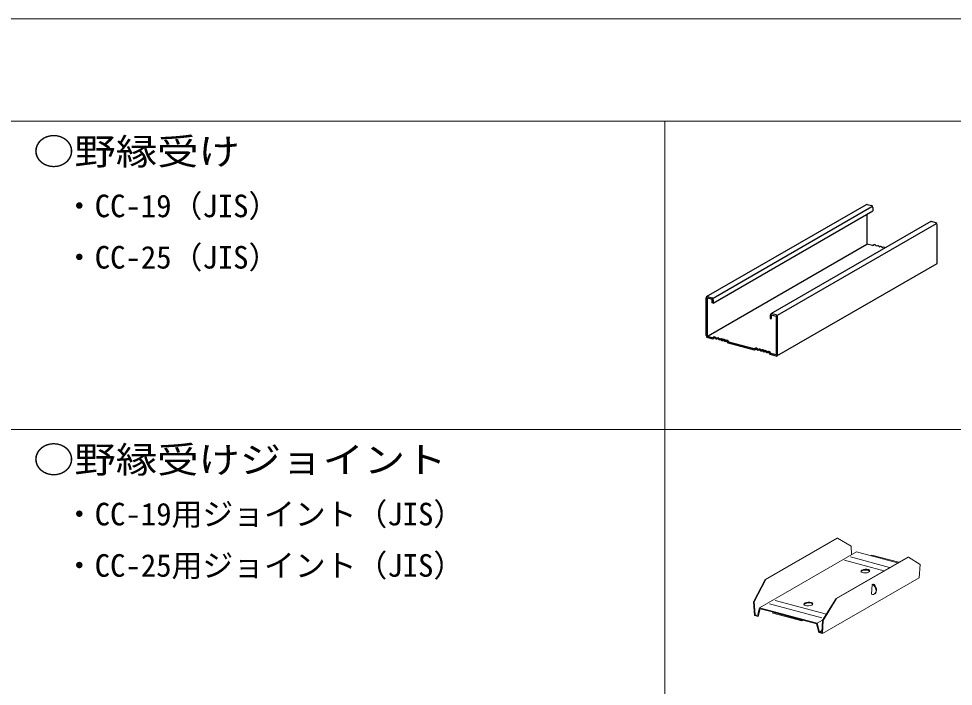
# Model space of a CAD drawing. Units: millimetres on the paper, enlarged 40 times. Extents: x -7800 to 7800, y -5387 to 5300.
# Drawn here: x -5116 to -3297, y 4000 to 5300 of the extents above; entities that cross this region are included whole.
import ezdxf
from ezdxf.enums import TextEntityAlignment as Align

# ---------------------------------------------------------------- set-up
doc = ezdxf.new("R2010")
doc.units = ezdxf.units.MM
doc.header["$LTSCALE"] = 40
for name, color, linetype, lineweight in [('0-3_野縁', 2, 'Continuous', 25), ('0-B_補強金具・金具・その他', 3, 'Continuous', 18), ('F-3_野縁受け', 7, 'Continuous', 18)]:
    doc.layers.add(name, color=color, linetype=linetype, lineweight=lineweight)
doc.layers.add('0-6_文字', color=7, linetype='Continuous')
doc.styles.add('ＭＳ ゴシック', font='')
doc.styles.get('ＭＳ ゴシック').set_extended_font_data('MS Gothic')

msp = doc.modelspace()

# ---------------------------------------------------------------- linework, layer by layer
at = {"layer": '0-3_野縁'}
for p, q in [((-3776.9, 4758.78), (-3465.88, 4938.35)), ((-3764.13, 4755.98), (-3455.18, 4934.34)), ((-3464.23, 4938.53), (-3455.89, 4936.29)), ((-3453.1, 4932.34), (-3453.1, 4925.94)), ((-3764.13, 4746.38), (-3453.1, 4925.94)), ((-3464.79, 4919.2), (-3464.79, 4860.98)), ((-3340.69, 4904.8), (-3651.72, 4725.23)), ((-3638.94, 4722.43), (-3329.54, 4901.07)), ((-3330.7, 4902.75), (-3339.05, 4904.98)), ((-3773.99, 4682.46), (-3464.79, 4860.98)), ((-3454.22, 4858.15), (-3464.79, 4860.98)), ((-3454.22, 4858.15), (-3451.02, 4860.49)), ((-3451.02, 4860.49), (-3449.63, 4860.12)), ((-3449.63, 4860.12), (-3446.84, 4857.77)), ((-3778.03, 4682.9), (-3778.03, 4756.5)), ((-3775.81, 4756.55), (-3775.81, 4681.41)), ((-3775.81, 4756.55), (-3766.35, 4754.01)), ((-3775.25, 4758.96), (-3766.91, 4756.72)), ((-3766.35, 4746.97), (-3766.35, 4754.01)), ((-3764.13, 4752.78), (-3764.13, 4746.38)), ((-3764.13, 4746.38), (-3766.35, 4746.97)), ((-3764.13, 4746.38), (-3765.52, 4746.75)), ((-3652.85, 4722.96), (-3652.85, 4716.56)), ((-3652.85, 4716.56), (-3650.63, 4715.96)), ((-3641.17, 4720.47), (-3650.63, 4723)), ((-3650.63, 4715.96), (-3650.63, 4723)), ((-3641.72, 4723.18), (-3650.07, 4725.41)), ((-3638.94, 4645.63), (-3638.94, 4719.23)), ((-3765.24, 4678.58), (-3775.81, 4681.41)), ((-3764.54, 4676.09), (-3775.25, 4678.96)), ((-3765.24, 4678.58), (-3762.04, 4680.92)), ((-3761.34, 4678.43), (-3764.54, 4676.09)), ((-3762.04, 4680.92), (-3760.65, 4680.55)), ((-3758.56, 4676.08), (-3761.34, 4678.43)), ((-3760.65, 4680.55), (-3757.87, 4678.2)), ((-3754.39, 4676.57), (-3757.17, 4675.71)), ((-3752.3, 4674.41), (-3754.39, 4676.57)), ((-3757.17, 4675.71), (-3758.56, 4676.08)), ((-3750.91, 4674.03), (-3752.3, 4674.41)), ((-3748.82, 4675.08), (-3750.91, 4674.03)), ((-3746.74, 4672.92), (-3748.82, 4675.08)), ((-3745.35, 4672.54), (-3746.74, 4672.92)), ((-3743.26, 4673.58), (-3745.35, 4672.54)), ((-3741.17, 4671.43), (-3743.26, 4673.58)), ((-3739.78, 4671.05), (-3741.17, 4671.43)), ((-3737.7, 4672.09), (-3739.78, 4671.05)), ((-3734.5, 4668.04), (-3737.7, 4672.09)), ((-3683.87, 4654.47), (-3734.5, 4668.04)), ((-3684.56, 4656.96), (-3733.8, 4670.15)), ((-3684.56, 4656.96), (-3681.36, 4659.3)), ((-3680.67, 4656.81), (-3683.87, 4654.47)), ((-3677.89, 4654.47), (-3680.67, 4656.81)), ((-3676.5, 4654.1), (-3677.89, 4654.47)), ((-3673.71, 4654.95), (-3676.5, 4654.1)), ((-3671.63, 4652.79), (-3673.71, 4654.95)), ((-3670.24, 4652.42), (-3671.63, 4652.79)), ((-3668.15, 4653.46), (-3670.24, 4652.42)), ((-3666.06, 4651.3), (-3668.15, 4653.46)), ((-3664.67, 4650.93), (-3666.06, 4651.3)), ((-3662.59, 4651.97), (-3664.67, 4650.93)), ((-3659.81, 4649.62), (-3662.59, 4651.97)), ((-3658.41, 4649.25), (-3659.81, 4649.62)), ((-3655.63, 4650.1), (-3658.41, 4649.25)), ((-3656.33, 4652.6), (-3654.94, 4652.22)), ((-3652.43, 4646.05), (-3655.63, 4650.1)), ((-3654.94, 4652.22), (-3651.74, 4648.17)), ((-3641.74, 4643.18), (-3652.43, 4646.05))]:
    msp.add_line(p, q, dxfattribs=at)
for points in [[(-3640.08, 4643.36), (-3327.92, 4823.58), (-3327.92, 4898.8)], [(-3446.84, 4857.77), (-3444.06, 4858.62), (-3442.67, 4858.25), (-3440.59, 4856.09), (-3438.5, 4857.13), (-3437.11, 4856.76), (-3435.02, 4854.6), (-3432.94, 4855.64), (-3431.54, 4855.27), (-3429.46, 4853.11)], [(-3641.17, 4720.47), (-3641.17, 4645.33), (-3651.74, 4648.17)], [(-3757.87, 4678.2), (-3755.08, 4679.06), (-3753.69, 4678.68), (-3751.61, 4676.53), (-3749.52, 4677.57), (-3748.13, 4677.19), (-3746.04, 4675.03), (-3743.96, 4676.08), (-3742.57, 4675.7), (-3740.48, 4673.54), (-3738.39, 4674.58), (-3737, 4674.21), (-3733.8, 4670.15)], [(-3681.36, 4659.3), (-3679.97, 4658.93), (-3677.19, 4656.59), (-3674.41, 4657.44), (-3673.02, 4657.07), (-3670.93, 4654.91), (-3668.85, 4655.95), (-3667.46, 4655.58), (-3665.37, 4653.42), (-3663.28, 4654.46), (-3661.89, 4654.09), (-3659.11, 4651.74), (-3656.33, 4652.6)]]:
    msp.add_lwpolyline(points, dxfattribs=at)
for centre, start_param, end_param in [((-3464.23, 4935.33), 5.6914085, 6.3251409), ((-3455.89, 4933.09), 4.1206122, 5.6914085), ((-3339.05, 4901.78), 5.6914085, 6.3251409), ((-3330.7, 4899.55), 4.1206122, 5.6914085), ((-3775.25, 4755.76), 5.6914085, 7.2622048), ((-3766.91, 4753.52), 4.1206122, 5.6914085), ((-3650.07, 4722.21), 5.6914085, 7.2622048), ((-3641.72, 4719.98), 4.1206122, 5.6914085), ((-3775.25, 4682.16), 0.9790195, 2.5498158), ((-3641.72, 4646.38), 2.5498158, 4.1206122)]:
    msp.add_ellipse(centre, major_axis=(-1.55, 3.07), ratio=0.751651, start_param=start_param, end_param=end_param, dxfattribs=at)
at = {"layer": '0-B_補強金具・金具・その他'}
for p, q in [((-3662.81, 4208.18), (-3523.13, 4288.82)), ((-3661.57, 4207.85), (-3521.9, 4288.49)), ((-3523.13, 4288.82), (-3521.9, 4288.49)), ((-3495.69, 4273.28), (-3521.9, 4288.49)), ((-3673.83, 4153.08), (-3485.38, 4261.88)), ((-3494.65, 4256.53), (-3495.69, 4273.28)), ((-3405.18, 4240.39), (-3485.38, 4261.88)), ((-3524.95, 4171.24), (-3385.28, 4251.88)), ((-3523.71, 4170.91), (-3384.04, 4251.55)), ((-3508.17, 4245.5), (-3431.79, 4225.03)), ((-3497.08, 4251.9), (-3420.7, 4231.43)), ((-3457.56, 4254.43), (-3455.34, 4255.71)), ((-3455.34, 4255.71), (-3402.97, 4241.67)), ((-3384.04, 4251.55), (-3385.28, 4251.88)), ((-3361.47, 4237.32), (-3384.04, 4251.55)), ((-3363.13, 4211.53), (-3361.47, 4237.32)), ((-3685.38, 4164.82), (-3662.81, 4208.18)), ((-3684.14, 4164.48), (-3661.57, 4207.85)), ((-3662.81, 4208.18), (-3661.57, 4207.85)), ((-3551.58, 4102.73), (-3363.13, 4211.53)), ((-3454.7, 4198.46), (-3455.93, 4179.3)), ((-3454.7, 4198.46), (-3453.59, 4199.1)), ((-3643.4, 4167.42), (-3543.81, 4140.73)), ((-3551.16, 4128.85), (-3524.95, 4171.24)), ((-3549.92, 4128.52), (-3523.71, 4170.91)), ((-3523.71, 4170.91), (-3524.95, 4171.24)), ((-3450.63, 4179.7), (-3449.52, 4180.34)), ((-3685.38, 4164.82), (-3684.14, 4164.48)), ((-3683.72, 4138.13), (-3685.38, 4164.82)), ((-3682.58, 4139.43), (-3684.14, 4164.48)), ((-3678, 4138.2), (-3673.83, 4153.08)), ((-3651.73, 4147.16), (-3673.83, 4153.08)), ((-3651.73, 4145.56), (-3672.59, 4151.15)), ((-3654.49, 4161.02), (-3552.32, 4133.64)), ((-3682.58, 4139.43), (-3678, 4138.2)), ((-3651.73, 4147.16), (-3561.47, 4122.98)), ((-3651.73, 4145.56), (-3562.71, 4121.71)), ((-3648.22, 4144.35), (-3646.01, 4145.63)), ((-3648.22, 4144.35), (-3591.51, 4129.15)), ((-3648.22, 4142.75), (-3648.22, 4144.35)), ((-3591.51, 4127.55), (-3648.22, 4142.75)), ((-3591.51, 4129.15), (-3589.29, 4130.43)), ((-3589.29, 4130.43), (-3589.29, 4128.83)), ((-3591.51, 4129.15), (-3591.51, 4127.55)), ((-3589.29, 4128.83), (-3591.51, 4127.55)), ((-3562.71, 4121.71), (-3558.53, 4104.59)), ((-3561.47, 4122.98), (-3551.08, 4128.97)), ((-3561.47, 4122.98), (-3557.3, 4105.86)), ((-3552.71, 4104.63), (-3551.16, 4128.85)), ((-3551.58, 4102.73), (-3558.53, 4104.59)), ((-3557.3, 4105.86), (-3552.46, 4108.65)), ((-3552.71, 4104.63), (-3557.3, 4105.86))]:
    msp.add_line(p, q, dxfattribs=at)
for points in [[(-3683.72, 4138.13), (-3676.76, 4136.27), (-3672.59, 4151.15)], [(-3551.58, 4102.73), (-3549.92, 4128.52), (-3551.16, 4128.85)]]:
    msp.add_lwpolyline(points, dxfattribs=at)
for centre in [(-3468, 4224.43), (-3578.85, 4160.43)]:
    msp.add_ellipse(centre, major_axis=(8.89, 0.65), ratio=0.410193, dxfattribs=at)
for centre, major_axis, ratio, start_param, end_param in [((-3468, 4222.83), (8.89, 0.65), 0.410193, 0.1903186, 2.8916718), ((-3455.31, 4188.88), (-4.05, 9.49), 0.751651, 2.5498158, 5.6914085), ((-3454.21, 4189.52), (-4.05, 9.49), 0.751651, 3.2319571, 5.6914085), ((-3455.31, 4188.88), (-4.23, -10.09), 0.512606, 2.4820828, 3.5348932), ((-3578.85, 4158.83), (8.89, 0.65), 0.410193, 0.1903186, 2.8916718)]:
    msp.add_ellipse(centre, major_axis=major_axis, ratio=ratio, start_param=start_param, end_param=end_param, dxfattribs=at)
at = {"layer": 'F-3_野縁受け', "color": 3}
for p, q in [((-7800, 5300), (7800, 5300)), ((-7638.18, 5100.25), (-78.18, 5100.25)), ((-3858.18, 5100.25), (-3858.18, 2700.25)), ((-7638.18, 4500.25), (-78.18, 4500.25))]:
    msp.add_line(p, q, dxfattribs=at)

# ---------------------------------------------------------------- texts
at = {"layer": '0-6_文字', "style": 'ＭＳ ゴシック', "width": 1.15}
for s, p in [('○野縁受け', (-5088.18, 5000.25)), ('○野縁受けジョイント', (-5088.18, 4400.25))]:
    msp.add_text(s, height=51.32, dxfattribs=at).set_placement(p, align=Align.BOTTOM_LEFT)
at = {"layer": '0-6_文字', "style": 'ＭＳ ゴシック'}
for s, p in [('・CC-19（JIS）', (-5028.18, 4900.25)), ('・CC-25（JIS）', (-5028.18, 4800.25)), ('・CC-19用ジョイント（JIS）', (-5028.18, 4300.25)), ('・CC-25用ジョイント（JIS）', (-5028.18, 4200.25))]:
    msp.add_text(s, height=43.99, dxfattribs=at).set_placement(p, align=Align.BOTTOM_LEFT)

doc.saveas('drawing.dxf')
